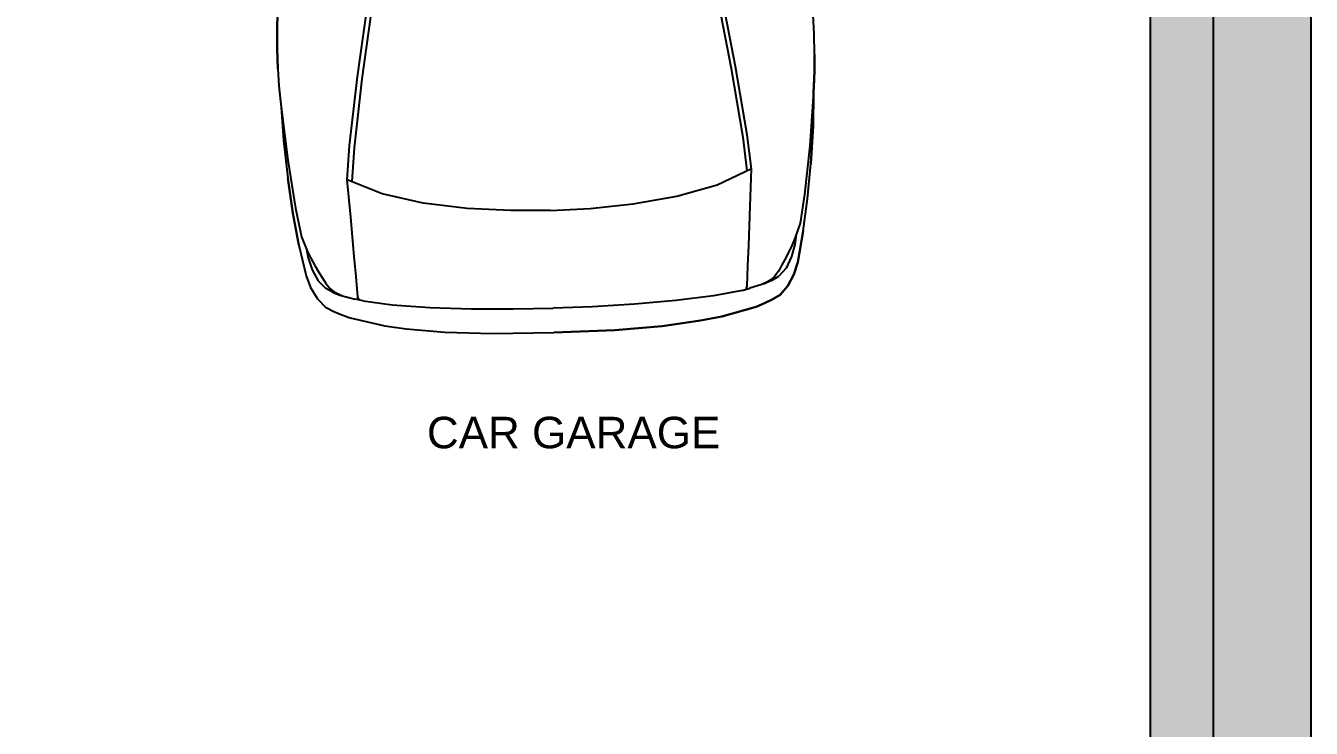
# Model space of a CAD drawing. Header units: millimetres. Extents: x 11159 to 50121, y 18346 to 37577.
# Drawn here: x 24664 to 28745, y 27956 to 30187 of the extents above; entities that cross this region are included whole.
import ezdxf

# ---------------------------------------------------------------- set-up
doc = ezdxf.new("R2010")
doc.units = ezdxf.units.MM
for name, color, linetype in [('axis', 40, 'Continuous'), ('HATCH', 8, 'Continuous'), ('wall', 5, 'Continuous')]:
    doc.layers.add(name, color=color, linetype=linetype)
doc.styles.get("Standard").update_dxf_attribs({"font": 'arial.ttf'})

# ---------------------------------------------------------------- blocks, each defined once
blk = doc.blocks.new('mers')
at = {"color": 0, "linetype": 'Continuous'}
for p, q in [((79.4, 1279.7), (39.6, 1243.3)), ((39.6, 1243.3), (79.4, 1279.7)), ((39.6, 1243.3), (-2.8, 1202.6)), ((-2.8, 1202.6), (39.6, 1243.3)), ((-2.8, 1202.6), (-48.3, 1157)), ((-48.3, 1157), (-2.8, 1202.6)), ((-48.3, 1157), (-85.5, 1117.5)), ((-48.3, 1157), (-85.5, 1117.5)), ((-85.5, 1117.5), (-129.9, 1065.9)), ((-85.5, 1117.5), (-118.5, 1079.7)), ((-118.5, 1079.7), (-237.8, 934.7)), ((-129.9, 1065.9), (-201.3, 988.1)), ((-129.9, 1065.9), (-201.3, 988.1)), ((-130.8, 1064.9), (-130.5, 1064.6)), ((106.8, 956.1), (273.9, 1075.2)), ((279.6, 1061.3), (112, 941.3)), ((-201.3, 988.1), (-279, 895.2)), ((-201.3, 988.1), (-279, 895.2)), ((-68.9, 823.9), (106.8, 956.1)), ((112, 941.3), (-64.3, 808.2)), ((-237.8, 934.7), (-331.6, 811.8)), ((-348.2, 807.6), (-279, 895.2)), ((-279, 895.2), (-348.1, 807.6)), ((-153.4, 754.5), (-68.9, 823.9)), ((-348.1, 807.6), (-408.9, 724)), ((-408.9, 724), (-348.1, 807.6)), ((-331.6, 811.8), (-383.9, 735.4)), ((-64.3, 808.2), (-147.1, 740.1)), ((-383.9, 735.4), (-403.9, 692.2)), ((-231.2, 665.6), (-153.4, 754.5)), ((-109, 643.1), (-152.9, 754.9)), ((-408.9, 724), (-463.7, 640.2)), ((-408.9, 724), (-463.7, 640.2)), ((-399.7, 701.2), (-417.9, 674.6)), ((-417.9, 674.6), (-436.8, 639.3)), ((-412.6, 667.9), (-420.6, 642.5)), ((-403.9, 692.2), (-412.6, 667.9)), ((-314.4, 571.5), (-231.2, 665.6)), ((-463.7, 640.2), (-481.4, 603.8)), ((-463.7, 640.2), (-481.4, 603.8)), ((-436.8, 639.3), (-449.9, 601.2)), ((-428.7, 615.8), (-433.3, 599.4)), ((-420.6, 642.5), (-428.7, 615.8)), ((-40.8, 528.4), (-109, 643.1)), ((-481.4, 603.8), (-492.6, 563.8)), ((-481.4, 603.8), (-492.6, 563.8)), ((-449.9, 601.2), (-450.8, 567.1)), ((-438.8, 577.4), (-440, 567.1)), ((-436.8, 585.9), (-438.8, 577.4)), ((-433.3, 599.4), (-436.8, 585.9)), ((-356.7, 523.3), (-314.4, 571.5)), ((-492.6, 563.8), (-494, 526.8)), ((-492.6, 563.8), (-494, 526.8)), ((-443.2, 541.5), (-450.8, 567.1)), ((-443.2, 541.5), (-435, 519.6)), ((-440, 567.1), (-441.3, 557.9)), ((-441.3, 557.9), (-440.1, 540.8)), ((-440.1, 540.8), (-436.7, 529.3)), ((-494, 526.8), (-485.9, 498.2)), ((-494, 526.8), (-485.9, 498.2)), ((-485.9, 498.2), (-476.6, 472.7)), ((-485.9, 498.2), (-476.6, 472.7)), ((-436.7, 529.3), (-429.8, 510.3)), ((-435, 519.6), (-410.5, 475.9)), ((-399.2, 474.7), (-356.7, 523.3)), ((42.7, 416), (-40.8, 528.4)), ((-476.6, 472.7), (-464.8, 446.5)), ((-476.6, 472.7), (-464.8, 446.5)), ((-397.8, 454), (-410.5, 475.9)), ((-403.8, 464.3), (-402.7, 468.9)), ((-402.7, 468.9), (-401.4, 471.6)), ((-401.4, 471.6), (-399.2, 474.7)), ((-397.8, 454), (-342.8, 378.5)), ((-464.8, 446.5), (-407.3, 349.5)), ((-464.8, 446.5), (-407.3, 349.5)), ((132.4, 311.2), (42.7, 416)), ((-342.8, 378.5), (-266.7, 285.8)), ((-407.3, 349.5), (-367.4, 293.7)), ((-407.3, 349.5), (-367.4, 293.7)), ((-367.4, 293.7), (-291, 196.8)), ((-367.4, 293.7), (-291, 196.8)), ((-266.7, 285.8), (-179, 186.9)), ((219.5, 219.5), (132.4, 311.2)), ((1061.3, 279.6), (941.3, 112)), ((956.1, 106.8), (1075.2, 273.9)), ((219.5, 219.5), (311.2, 132.4)), ((-291, 196.8), (-190.6, 84.7)), ((-291, 196.8), (-190.6, 84.7)), ((-179, 186.9), (-87.5, 89.2)), ((311.2, 132.4), (416, 42.7)), ((-190.6, 84.7), (-54.7, -54.7)), ((-190.6, 84.7), (-54.7, -54.7)), ((-87.5, 89.2), (0, 0)), ((941.3, 112), (808.2, -64.3)), ((823.9, -68.9), (956.1, 106.8)), ((416, 42.7), (528.4, -40.8)), ((89.2, -87.5), (0, 0)), ((1202.6, -2.8), (1243.3, 39.6)), ((1202.6, -2.8), (1243.3, 39.6)), ((528.4, -40.8), (643.1, -109)), ((1157, -48.3), (1202.6, -2.8)), ((1157, -48.3), (1202.6, -2.8)), ((-54.7, -54.7), (84.7, -190.6)), ((84.7, -190.6), (-54.7, -54.7)), ((808.2, -64.3), (740.1, -147.1)), ((754.5, -153.4), (823.9, -68.9)), ((1117.5, -85.5), (1157, -48.3)), ((1157, -48.3), (1117.5, -85.5)), ((186.9, -179), (89.2, -87.5)), ((643.1, -109), (754.9, -152.9)), ((1079.7, -118.5), (934.7, -237.8)), ((1065.9, -129.9), (1117.5, -85.5)), ((1117.5, -85.5), (1079.7, -118.5)), ((665.6, -231.2), (754.5, -153.4)), ((988.1, -201.3), (1065.9, -129.9)), ((1065.9, -129.9), (988.1, -201.3)), ((1064.9, -130.8), (1064.6, -130.5)), ((84.7, -190.6), (196.8, -291)), ((196.8, -291), (84.7, -190.6)), ((285.8, -266.7), (186.9, -179)), ((895.2, -279), (988.1, -201.3)), ((988.1, -201.3), (895.2, -279)), ((571.5, -314.4), (665.6, -231.2)), ((934.7, -237.8), (811.8, -331.6)), ((378.5, -342.8), (285.8, -266.7)), ((807.6, -348.1), (895.2, -279)), ((807.6, -348.2), (895.2, -279)), ((196.8, -291), (293.7, -367.4)), ((293.7, -367.4), (196.8, -291)), ((523.3, -356.7), (571.5, -314.4)), ((454, -397.8), (378.5, -342.8)), ((474.7, -399.2), (523.3, -356.7)), ((724, -408.9), (807.6, -348.1)), ((724, -408.9), (807.6, -348.1)), ((811.8, -331.6), (735.4, -383.9)), ((293.7, -367.4), (349.5, -407.3)), ((349.5, -407.3), (293.7, -367.4)), ((349.5, -407.3), (446.5, -464.8)), ((446.5, -464.8), (349.5, -407.3)), ((454, -397.8), (475.9, -410.5)), ((464.3, -403.8), (468.9, -402.7)), ((468.9, -402.7), (471.6, -401.4)), ((471.6, -401.4), (474.7, -399.2)), ((692.2, -403.9), (667.9, -412.6)), ((701.2, -399.7), (674.6, -417.9)), ((735.4, -383.9), (692.2, -403.9)), ((519.6, -435), (475.9, -410.5)), ((529.3, -436.7), (510.3, -429.8)), ((541.5, -443.2), (519.6, -435)), ((540.8, -440.1), (529.3, -436.7)), ((557.9, -441.3), (540.8, -440.1)), ((541.5, -443.2), (567.1, -450.8)), ((567.1, -440), (557.9, -441.3)), ((577.4, -438.8), (567.1, -440)), ((585.9, -436.8), (577.4, -438.8)), ((599.4, -433.3), (585.9, -436.8)), ((615.8, -428.7), (599.4, -433.3)), ((639.3, -436.8), (601.2, -449.9)), ((642.5, -420.6), (615.8, -428.7)), ((674.6, -417.9), (639.3, -436.8)), ((640.2, -463.7), (724, -408.9)), ((724, -408.9), (640.2, -463.7)), ((667.9, -412.6), (642.5, -420.6)), ((446.5, -464.8), (472.7, -476.6)), ((472.7, -476.6), (446.5, -464.8)), ((472.7, -476.6), (498.2, -485.9)), ((498.2, -485.9), (472.7, -476.6)), ((498.2, -485.9), (526.8, -494)), ((526.8, -494), (498.2, -485.9)), ((563.8, -492.6), (603.8, -481.4)), ((603.8, -481.4), (563.8, -492.6)), ((601.2, -449.9), (567.1, -450.8)), ((603.8, -481.4), (640.2, -463.7)), ((640.2, -463.7), (603.8, -481.4)), ((526.8, -494), (563.8, -492.6)), ((563.8, -492.6), (526.8, -494))]:
    blk.add_line(p, q, dxfattribs=at)

msp = doc.modelspace()

# ---------------------------------------------------------------- hatches: boundary and pattern name
at = {"layer": 'HATCH', "true_color": 0x2b2b2b}
h = msp.add_hatch(color=250, dxfattribs=at)
h.dxf.hatch_style = 1
h.paths.add_polyline_path([(28745.1, 35266.4), (23290.1, 35266.4), (23290.1, 34756.4), (24035.1, 34756.4), (24035.1, 33047.5), (23905.1, 33047.5), (23905.1, 32525.3), (24035.1, 32525.3), (24035.1, 30816.4), (20510.1, 30816.4), (20510.1, 29176.4), (20835.1, 29176.4), (20835.1, 29296.4), (20760.1, 29296.4), (20760.1, 30696.4), (21640.1, 30696.4), (21640.1, 29296.4), (21545.1, 29296.4), (21545.1, 29176.4), (21855.1, 29176.4), (21855.1, 29296.4), (21760.1, 29296.4), (21760.1, 30696.4), (23235.1, 30696.4), (23235.1, 30296.4), (24035.1, 30296.4), (24035.1, 29296.4), (22565.1, 29296.4), (22565.1, 29176.4), (23290.1, 29176.4), (23290.1, 28981.4), (23410.1, 28981.4), (23410.1, 29176.4), (24425.1, 29176.4), (24425.1, 28981.4), (24545.1, 28981.4), (24545.1, 34756.4), (28235.1, 34756.4), (28235.1, 26756.4), (27990.1, 26756.4), (27990.1, 26246.4), (28745.1, 26246.4)])
h.paths.add_polyline_path([(24035.1, 30416.4), (23355.1, 30416.4), (23355.1, 30696.4), (24035.1, 30696.4)], flags=16)
h.paths.add_polyline_path([(24790.1, 26756.4), (24545.1, 26756.4), (24545.1, 28171.4), (24425.1, 28171.4), (24425.1, 27976.4), (23410.1, 27976.4), (23410.1, 28171.4), (23290.1, 28171.4), (23290.1, 27976.4), (22565.1, 27976.4), (22565.1, 27856.4), (24035.1, 27856.4), (24035.1, 24356.4), (23500.1, 24356.4), (23500.1, 23846.4), (24545.1, 23846.4), (24545.1, 26246.4), (24790.1, 26246.4)])
h.paths.add_polyline_path([(21990.1, 24356.4), (21230.1, 24356.4), (21230.1, 27856.4), (21855.1, 27856.4), (21855.1, 27976.4), (20510.1, 27976.4), (20510.1, 27856.4), (21110.1, 27856.4), (21110.1, 24356.4), (20760.1, 24356.4), (20760.1, 24506.4), (20510.1, 24506.4), (20510.1, 23756.4), (20045.1, 23756.4), (20045.1, 23246.4), (20945.1, 23246.4), (20945.1, 23846.4), (21990.1, 23846.4)])
h.paths.add_polyline_path([(17625.1, 23756.4), (17160.1, 23756.4), (17160.1, 24551.3), (16910.1, 24551.3), (16910.1, 24356.4), (15680.1, 24356.4), (15680.1, 23846.4), (16725.1, 23846.4), (16725.1, 23246.4), (17625.1, 23246.4)])
h.paths.add_polyline_path([(14170.1, 24356.4), (13635.1, 24356.4), (13635.1, 27856.4), (16910.1, 27856.4), (16910.1, 26261.3), (17160.1, 26261.3), (17160.1, 30816.4), (17160.1, 31066.4), (16910.1, 31066.4), (16910.1, 30816.4), (16090.1, 30816.4), (16090.1, 30696.4), (16910.1, 30696.4), (16910.1, 27976.4), (13635.1, 27976.4), (13635.1, 28801.4), (13125.1, 28801.4), (13125.1, 23846.4), (14170.1, 23846.4)])
h.paths.add_polyline_path([(13635.1, 34756.4), (14380.1, 34756.4), (14380.1, 35266.4), (13125.1, 35266.4), (13125.1, 30311.4), (13635.1, 30311.4), (13635.1, 30696.4), (14380.1, 30696.4), (14380.1, 30816.4), (13635.1, 30816.4)])
h.paths.add_polyline_path([(17980.1, 35266.4), (16090.1, 35266.4), (16090.1, 34756.4), (16910.1, 34756.4), (16910.1, 34506.4), (17160.1, 34506.4), (17160.1, 34756.4), (17980.1, 34756.4)])
h.paths.add_polyline_path([(21580.1, 35266.4), (19690.1, 35266.4), (19690.1, 34756.4), (21580.1, 34756.4)])
h.paths.add_polyline_path([(20533, 36456.4), (20133, 36456.4), (20133, 36056.4), (20533, 36056.4)])
h.paths.add_polyline_path([(17537.2, 36456.4), (17137.2, 36456.4), (17137.2, 36056.4), (17537.2, 36056.4)])
h.paths.add_polyline_path([(20945.1, 21356.4), (20435.1, 21356.4), (20435.1, 20846.4), (20945.1, 20846.4)])
h.paths.add_polyline_path([(17235.1, 21356.4), (16725.1, 21356.4), (16725.1, 20846.4), (17235.1, 20846.4)])
h.paths.add_polyline_path([(19180.1, 30816.4), (17160.1, 30816.4), (17160.1, 30696.4), (19180.1, 30696.4)])

# ---------------------------------------------------------------- linework, layer by layer
at = {"layer": 'axis'}
msp.add_line((28435.1, 18746.4), (28435.1, 35956.4), dxfattribs=at)
at = {"layer": 'wall', "color": 5}
for p, q in [((28745.1, 26246.4), (28745.1, 35266.4)), ((28235.1, 26756.4), (28235.1, 34756.4))]:
    msp.add_line(p, q, dxfattribs=at)

# ---------------------------------------------------------------- block references
at = {"linetype": 'ByBlock', "rotation": 46.57232748103247}
msp.add_blockref('mers', (26337.7, 29289.9), dxfattribs=at)

# ---------------------------------------------------------------- texts
at = {"color": 3, "linetype": 'Continuous', "insert": (25937.4, 28945.3), "char_height": 100, "attachment_point": 1}
msp.add_mtext('CAR GARAGE', dxfattribs=at)

doc.saveas('drawing.dxf')
